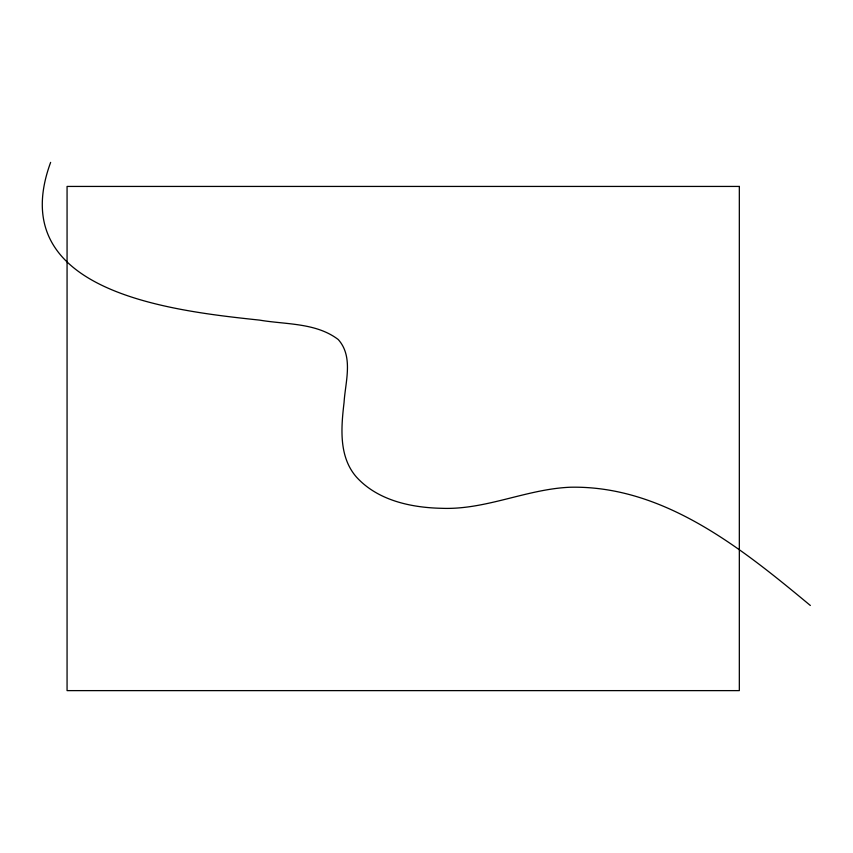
<?xml version="1.0" encoding="UTF-8"?>
<svg xmlns="http://www.w3.org/2000/svg" width="853" height="853" viewBox="0 0 853 853"><rect width="100%" height="100%" fill="white"/><g stroke="black" fill="none" stroke-linecap="round" stroke-linejoin="round"><path stroke-width="1.28" d="M50.636 162.379C2.762 292.6 172.69 310.812 259.611 320.12C285.894 324.598 316.068 322.594 338.257 339.547C353.675 356.767 345.316 381.952 344.058 402.499C341.104 427.556 338.588 456.664 356.479 477.104C377.794 500.519 411.103 507.642 441.555 508.303C485.709 510.083 526.472 489.046 570.209 487.234C663.879 485.261 742.142 548.863 810.35 605.481M739.327 186.434L67.067 186.434L67.067 690.621L739.327 690.621L739.327 186.434"/></g></svg>
